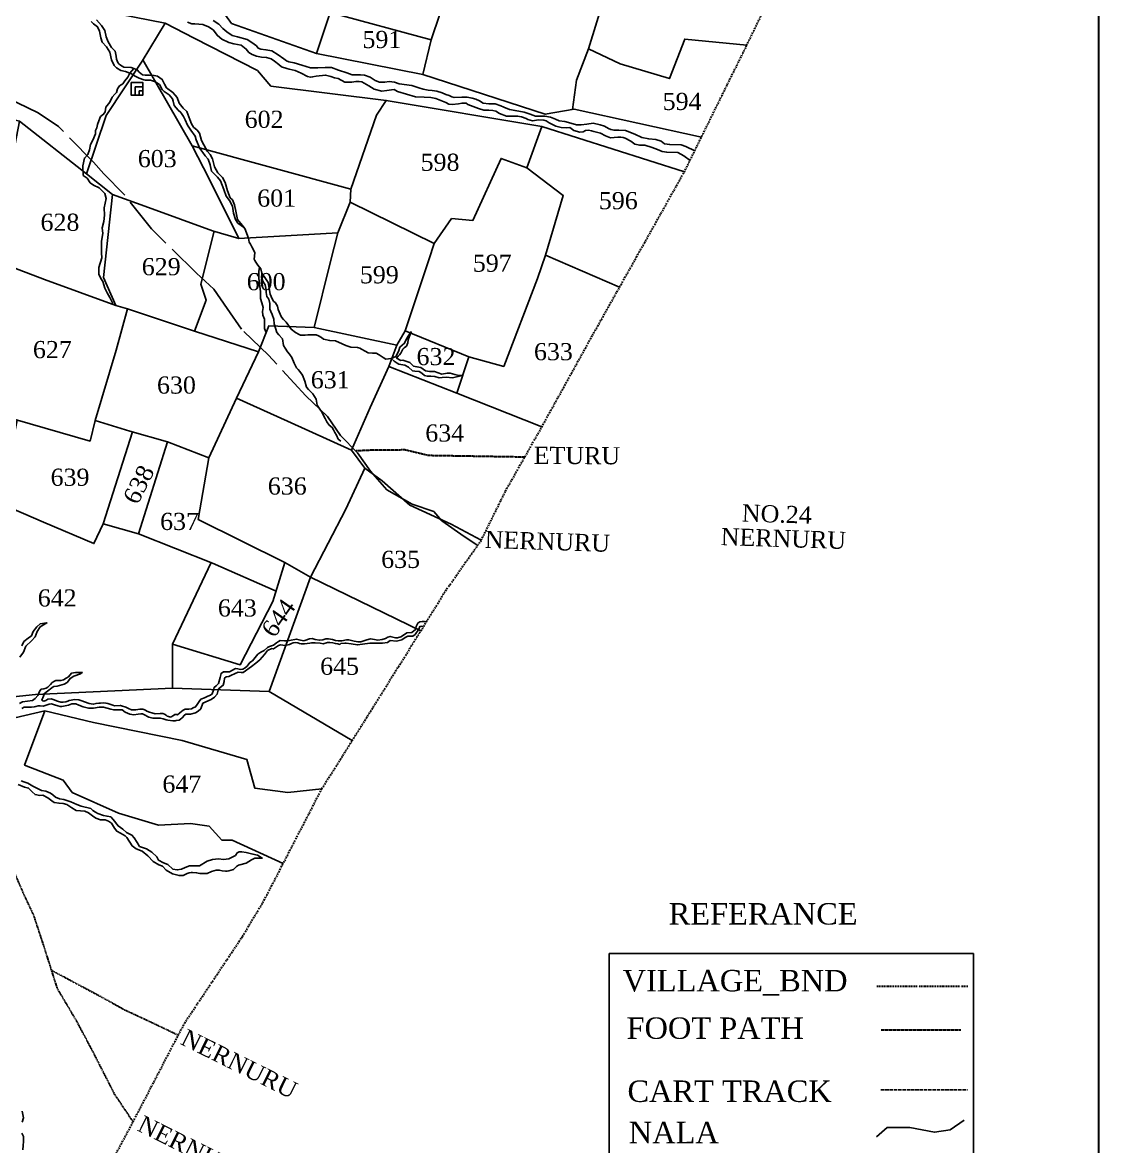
# Model space of a CAD drawing. Header units: millimetres. Extents: x 232 to 2351, y -1279 to 995.
# Drawn here: x 1974.3 to 2350.6, y -1080.2 to -686.8 of the extents above; entities that cross this region are included whole.
import ezdxf

# ---------------------------------------------------------------- set-up
doc = ezdxf.new("R2010")
doc.units = ezdxf.units.MM
doc.header["$MEASUREMENT"] = 0
for name, pattern in [('ACAD_ISO02W100', [15, 12, -3]), ('ACAD_ISO07W100', [3, 0, -3]), ('BORDER', [1.75, 0.5, -0.25, 0.5, -0.25, 0, -0.25])]:
    doc.linetypes.add(name, pattern=pattern)
for name, color, linetype in [('CARTTRACK', 30, 'ACAD_ISO02W100'), ('NALA', 4, 'Continuous'), ('SQUAREWELL', 5, 'Continuous'), ('SURVEY_BND', 7, 'Continuous'), ('SURVEY_NO', 7, 'Continuous')]:
    doc.layers.add(name, color=color, linetype=linetype)
doc.layers.add('FOOTPATH', color=150, linetype='ACAD_ISO07W100', lineweight=30)
doc.layers.add('VILL_BOUNDARY', color=6, linetype='BORDER', lineweight=30)
doc.styles.get("Standard").update_dxf_attribs({"font": 'TIMES.TTF'})

msp = doc.modelspace()

# ---------------------------------------------------------------- linework, layer by layer
at = {"lineweight": 30}
msp.add_lwpolyline([(232.14, 994.77), (2350.61, 994.77), (2350.61, -1278.55), (232.14, -1278.55)], close=True, dxfattribs=at)
msp.add_lwpolyline([(232.14, 994.77), (2350.61, 994.77), (2350.61, -1278.55), (232.14, -1278.55)], close=True, dxfattribs=at)
msp.add_lwpolyline([(2179.54, -1012.64), (2306.87, -1012.64), (2306.87, -1206.68), (2179.54, -1206.68)], close=True)
at = {"layer": 'CARTTRACK'}
msp.add_lwpolyline([(2133.5, -869.81), (2128.76, -866.69), (2120.97, -861.27), (2118.17, -857.93), (2110.61, -855.36), (2101.7, -850.38), (2096.05, -843.86), (2091.5, -837.45), (2085.58, -831.37), (2081.01, -824.69), (2073.39, -817.46), (2060.39, -803.22), (2050.89, -794.19), (2045.84, -786.96), (2041.18, -780.16), (2035.2, -774.52), (2019.39, -759.08), (2009.85, -747.03), (2002.81, -739.75), (1999.2, -735.69), (1986.86, -723.2), (1979.75, -718.44), (1960.67, -709.3)], dxfattribs=at)
at = {"layer": 'CARTTRACK', "ltscale": 0.1}
msp.add_lwpolyline([(2274.53, -1060.37), (2304.81, -1060.37)], dxfattribs=at)
at = {"layer": 'FOOTPATH', "ltscale": 0.001}
for points in [[(2149.96, -838.94), (2144.88, -838.87), (2130.37, -838.63), (2116.26, -838.4), (2108.07, -836.43), (2096.72, -836.51), (2090.84, -836.78)], [(2013.02, -1071.49), (2006.63, -1061.97), (1999.11, -1047.24), (1993.38, -1036.44), (1986.56, -1024.91), (1982.04, -1010.69), (1978.33, -999.37), (1974.92, -992.08), (1969.6, -979.76)], [(2028.77, -1041.25), (2018.8, -1036.49), (2009.77, -1032.28), (2003.75, -1028.87), (1998.13, -1025.86), (1984.55, -1018.6)]]:
    msp.add_lwpolyline(points, dxfattribs=at)
at = {"layer": 'FOOTPATH', "ltscale": 0.01}
msp.add_lwpolyline([(2274.6, -1039.38), (2302.44, -1039.38)], dxfattribs=at)
at = {"layer": 'NALA'}
for points in [[(2051.92, -758.75), (2049.64, -757.05), (2048.8, -755.74), (2048.06, -753.57), (2047.82, -751.13), (2046.67, -749.09), (2045.5, -747.61), (2044.69, -745.34), (2043.54, -742.26), (2042.49, -741), (2040.39, -738.83), (2040, -736.61), (2039.21, -734.73), (2038.23, -733.48), (2037.37, -732.36), (2036.37, -730.93), (2035.1, -727.86), (2034.7, -726.59), (2033.21, -724.49), (2032.04, -722.82), (2031.21, -720.86), (2030.63, -719.7), (2029.67, -718.29), (2028.72, -717.51), (2027.4, -715.91), (2027, -714.33), (2026.76, -713.52), (2025.63, -712.19), (2023.91, -711), (2023.17, -710.31), (2022.24, -708.56), (2020.85, -707.61), (2019.03, -707.06), (2018.01, -707.04), (2017.27, -707.04), (2016.79, -706.87), (2015.13, -706.36), (2013.72, -705.65), (2012.43, -704.86), (2010.35, -703.95), (2008.72, -703.63), (2007.17, -702.77), (2006.43, -701.94), (2005.47, -699.88), (2004.92, -697.19), (2003.68, -695.35), (2002.22, -693.76), (2001.77, -692.21), (2001.27, -689.89), (2000.57, -688.32), (1999.21, -687.29), (1998.3, -686.46)], [(2085.59, -833.34), (2084.77, -832.6), (2084.12, -831.23), (2083.6, -830.36), (2083.06, -829.43), (2082.65, -828.51), (2081.55, -827.71), (2080.78, -826.63), (2080.16, -825.41), (2079.35, -823.9), (2079.07, -823.28), (2078.35, -822.12), (2077.38, -820.77), (2076.99, -818.71), (2075.85, -816.81), (2074.34, -815.28), (2073.65, -814.41), (2073.04, -812.38), (2072.29, -810.23), (2071.33, -808.92), (2070.68, -808.27), (2070.13, -807.67), (2069.32, -806.01), (2068.47, -804.05), (2067.71, -802.85), (2067.01, -802.1), (2066.16, -800.84), (2065.55, -799.84), (2065.3, -797.58), (2063.95, -796.12), (2063.24, -795.27), (2062.3, -792.29), (2062.27, -790.71), (2061.68, -789.05), (2061.2, -787.98), (2060.83, -787.11), (2060.76, -786.2), (2060.76, -785.21), (2060.49, -783.65), (2059.79, -782.78), (2059.57, -781.34), (2059.57, -780.38), (2059.17, -778.61), (2058.52, -777.54), (2058.17, -776.64), (2057.95, -776.17), (2058.02, -774.51), (2057.65, -773.1), (2056.66, -771.72), (2055.93, -770.68), (2055.56, -770.16), (2055.32, -769.65), (2055.58, -767.48), (2055.14, -766.39), (2054.57, -765.34), (2054.08, -764.45), (2053.64, -763.74), (2053.35, -762.35), (2052.05, -758.92), (2050.72, -757.14), (2049.55, -755.79), (2048.92, -752.85), (2048.5, -750.7), (2047.71, -748.9), (2046.98, -748.2), (2045.99, -745.81), (2045.24, -742.89), (2044.21, -741.07), (2042.58, -739.44), (2041.5, -737.31), (2040.78, -734.59), (2039.94, -733.08), (2039, -731.96), (2037.76, -729.69), (2036.93, -728.16), (2036.22, -725.53), (2035.37, -724.48), (2034.09, -723.47), (2033.37, -722.3), (2032.84, -720.85), (2031.8, -717.96), (2030.46, -716.8), (2029.07, -715.06), (2028.42, -713.15), (2027.71, -712.3), (2026.92, -711.29), (2024.67, -709.71), (2024.04, -708.39), (2023.18, -706.75), (2021.53, -705.69), (2020.34, -705.36), (2018.76, -705.34), (2017.31, -705.34), (2016.32, -705.14), (2015.13, -704.2), (2014.41, -703.41), (2013.31, -702.95), (2012.28, -702.58), (2009.71, -702.44), (2008.61, -701.82), (2008.07, -701.32), (2007.71, -700.88), (2007.41, -700.22), (2007.19, -699.71), (2007.05, -698.59), (2006.7, -696.83), (2005.45, -695.6), (2004.33, -693.64), (2003.54, -691.86), (2003.07, -689.6), (2001.95, -687.96), (2000.15, -685.91)], [(2032.06, -686.73), (2033.57, -687.28), (2034.56, -687.36), (2037.35, -687.59), (2039.41, -688.38), (2040.95, -689.46), (2042.51, -691.41), (2044.07, -692.73), (2046.45, -693.82), (2048.23, -694.37), (2050.75, -694.77), (2052.57, -696.17), (2053.53, -697.35), (2054.68, -698.01), (2056.21, -698.61), (2057.91, -699), (2059.71, -699.13), (2061.31, -699.62), (2062.41, -700.41), (2064, -701.59), (2064.92, -702.4), (2066.74, -703), (2067.58, -703.19), (2069.72, -703.62), (2071.75, -704.57), (2073.97, -705.77), (2075.04, -706.04), (2075.77, -705.9), (2077.04, -705.64), (2080.3, -705.25), (2082.14, -705.79), (2083.42, -706.17), (2084.69, -706.48), (2087.04, -707.72), (2089.48, -707.7), (2090.95, -707.54), (2092.01, -707.54), (2092.95, -707.67), (2095.48, -709.06), (2097.35, -710.22), (2099.96, -710.88), (2101.74, -710.62), (2103.37, -710.42), (2104.27, -710.33), (2105.48, -711.05), (2111.74, -712.81), (2114.82, -712.97), (2117.17, -713.14), (2118.86, -713.49), (2120.07, -713.91), (2122.38, -714.9), (2123.37, -715.47), (2124.53, -715.58), (2126.75, -715.36), (2128.03, -715.07), (2129.48, -715.07), (2130.03, -715.54), (2133.78, -716.97), (2135.69, -717.57), (2137.41, -717.57), (2138.79, -717.63), (2139.83, -717.92), (2141.19, -718.75), (2143.58, -719.59), (2145.12, -719.61), (2146.38, -719.61), (2147.47, -719.61), (2148.79, -719.92), (2150.42, -720.44), (2151.08, -720.77), (2152.62, -721.26), (2154.79, -720.95), (2156.65, -720.99), (2157.42, -721.21), (2158.54, -721.96), (2160.87, -723.12), (2162.72, -723.65), (2164.68, -723.67), (2165.69, -723.58), (2167.08, -724.59), (2169.19, -725.22), (2170.38, -725.09), (2171.17, -724.65), (2172.23, -724.56), (2173.35, -724.72), (2174.07, -724.94), (2176.47, -725.6), (2178.25, -726.54), (2179.99, -727.26), (2181.24, -727.15), (2182.56, -726.96), (2183.59, -726.96), (2184.34, -727.04), (2185.09, -727.35), (2187.08, -728.37), (2188.44, -729.42), (2190.18, -729.82), (2191.93, -729.82), (2194.57, -730.65), (2196.35, -731.31), (2198, -731.99), (2199.63, -732.28), (2203.5, -732.36), (2205.62, -733.54), (2207.77, -735.09)], [(2209.4, -731.78), (2206.26, -730.24), (2204.67, -729.71), (2200.66, -729.58), (2198.81, -729.27), (2197.62, -728.35), (2195.77, -727.78), (2193.31, -727.6), (2190.93, -727.12), (2188.46, -725.88), (2185.24, -724.7), (2182.87, -724.57), (2181.22, -724.55), (2180.06, -724.31), (2179.22, -723.97), (2177.88, -723.15), (2176.35, -722.65), (2173.84, -722.08), (2171.68, -722.41), (2169.74, -722.7), (2168.02, -722.7), (2166.03, -722.05), (2163.99, -721.52), (2162, -721.31), (2160.68, -720.71), (2159.02, -720.03), (2156.93, -719.64), (2155.33, -719.66), (2153.76, -719.66), (2151.8, -718.94), (2149.74, -718.27), (2146.57, -717.69), (2144.63, -717.31), (2142.67, -716.45), (2141.64, -716.04), (2139.66, -715.34), (2137.43, -715.29), (2135.47, -715.07), (2134.1, -714.27), (2132.9, -713.73), (2131.56, -713.29), (2129.84, -713), (2127.96, -712.98), (2125.3, -713.11), (2124.43, -712.87), (2123.48, -712.44), (2122.4, -712), (2121.11, -711.5), (2119.23, -710.9), (2117.56, -710.63), (2116.24, -710.58), (2114.48, -710.18), (2112.91, -709.67), (2110.48, -708.86), (2105.99, -708.32), (2104.46, -707.78), (2102.57, -707.47), (2101.08, -707.71), (2099.19, -707.71), (2097.62, -707.12), (2095.9, -705.98), (2093.93, -705.27), (2092.55, -705.14), (2089.66, -705.14), (2087.77, -704.46), (2084.84, -703.5), (2082.44, -702.63), (2080.15, -702.56), (2077.6, -702.66), (2075.01, -702.72), (2072.04, -701.79), (2069.28, -700.93), (2067.5, -700.65), (2066.68, -700.22), (2065.68, -699.57), (2063.79, -698.18), (2061.56, -696.8), (2059.46, -696.39), (2057.66, -696.22), (2056.79, -695.81), (2056.12, -695.07), (2054.47, -693.91), (2052.84, -692.85), (2049.46, -691.9), (2047.62, -691.42), (2045.82, -690.11), (2044.4, -688.93), (2042.99, -687.4), (2041, -686.18)], [(2005.91, -785.15), (2004.9, -783.13), (2003.93, -781.4), (2003.09, -779.82), (2002.39, -777.43), (2001.74, -776.47), (2001.01, -774.97), (2001.01, -772.54), (2002.05, -769.21), (2001.97, -767.48), (2001.97, -765.74), (2001.97, -763.32), (2002.4, -760.68), (2002.24, -758.72), (2002.74, -756.45), (2003.05, -754.25), (2002.86, -751.75), (2003.55, -748.47), (2003.13, -746.66), (2002.17, -745.77), (2001.16, -744.69), (1999.12, -743.81), (1998.01, -742.92), (1996.89, -741.35), (1995.54, -740.35), (1995.42, -736.97), (1995.96, -734.27), (1997.16, -733.04), (1997.74, -731.42), (1998.12, -729.54), (1998.89, -728), (1999.82, -725.86), (1999.82, -724.59), (2000.32, -723.67), (2000.59, -722.59), (2000.98, -721.25), (2001.59, -719.78), (2002.67, -718.98), (2003.21, -718.09), (2003.44, -716.47), (2004.87, -714.78), (2005.67, -712.96), (2006.6, -711.96), (2007.22, -711.34), (2007.6, -710.07), (2008.29, -709.03), (2009.45, -708.3), (2010.11, -707.22), (2011.18, -705.99), (2011.86, -704.59), (2013.31, -702.95)], [(2059.38, -795.05), (2059.01, -793.92), (2059.01, -791.95), (2058.98, -790.69), (2058.4, -789.21), (2058.24, -787.92), (2058.43, -786.55), (2058.03, -784.89), (2057.6, -783.38), (2057.51, -781.01), (2056.98, -776.42), (2056.98, -773.93), (2057.2, -772.47)], [(2103.3, -804.45), (2101.39, -804.6), (2100.45, -804.09), (2099.08, -803.16), (2098.06, -802.61), (2096.77, -802.53), (2095.2, -802.41), (2094.1, -801.86), (2092.89, -801.2), (2092.3, -800.85), (2091.52, -800.53), (2089.15, -800.49), (2087.43, -799.82), (2086.17, -799.24), (2083.79, -798.26), (2081.79, -798.14), (2079.59, -797.63), (2078.89, -797.08), (2077.83, -796.5), (2076.97, -796.19), (2075.95, -796.15), (2075.05, -796.11), (2074.15, -796.11), (2073.17, -796.22), (2072.35, -796.22), (2071.53, -796.22), (2071.06, -795.99), (2071.06, -795.99), (2069.84, -795.29), (2068.28, -794.11), (2066.57, -791.66), (2065.63, -790.76), (2064.88, -789.94), (2064.41, -788.96), (2063.75, -787.28), (2063.51, -786.15), (2062.77, -784.97), (2062.1, -784.31), (2061.59, -783.49), (2060.97, -781.92), (2060.26, -777.88), (2059.28, -776.47), (2058.02, -774.51)], [(2103.3, -804.45), (2104.85, -803.72), (2105.34, -802.9), (2105.94, -801.62), (2106.3, -800.47), (2107.96, -799.11), (2108.56, -797.5), (2109.38, -796.3), (2110.2, -795.07), (2109.16, -797.91), (2109.11, -798.97), (2108.56, -800.06), (2107.8, -800.66), (2107.36, -801.18), (2107.01, -801.89), (2106.68, -802.51), (2106.11, -803.09), (2105.64, -803.58), (2105.15, -804.26), (2106.66, -805.08), (2107.36, -805.06), (2108.37, -805.38), (2109.74, -805.85), (2111.02, -807.1), (2112.25, -807.29), (2113.61, -807.54), (2115.31, -808.79), (2116.67, -808.95), (2118.44, -809.03), (2119.67, -809.39), (2121.02, -809.86), (2122.85, -809.56), (2123.88, -809.53), (2125.57, -810.02), (2126.94, -810.4), (2128.06, -810.35), (2124.7, -811.14), (2122.54, -810.92), (2121.13, -811.06), (2120.06, -811.17), (2118.56, -810.7), (2117.14, -810.59), (2115.86, -810.59), (2114.88, -810.38), (2114.03, -809.5), (2113.02, -809.01), (2111.58, -808.82), (2110.7, -808.69), (2109.26, -807.46), (2108.04, -806.72), (2105.97, -806.39), (2105.39, -806.01), (2104.33, -805.33), (2103.3, -804.45)], [(1973.32, -925.18), (1974.37, -924.58), (1977.77, -924.05), (1978.72, -923.36), (1979.7, -922.38), (1980.33, -920.7), (1980.84, -920.18), (1981.8, -919.99), (1982.62, -919.8), (1983.16, -919.4), (1984.17, -918.5), (1984.73, -917.83), (1985.47, -917.31), (1985.93, -917.12), (1986.89, -917.14), (1987.73, -917.14), (1988.65, -916.87), (1989.64, -916.22), (1990.43, -915.78), (1991.42, -914.58), (1992.89, -914.33), (1994.42, -914.33), (1995.24, -914.29), (1994.63, -914.81), (1992.28, -915.56), (1990.98, -916.38), (1990.44, -917.2), (1989.92, -917.74), (1988.87, -918.37), (1986.48, -919.04), (1985.31, -919.16), (1985.01, -919.35), (1982.59, -921.23), (1982.02, -921.64), (1981.39, -923.21), (1981.22, -923.63), (1981.12, -923.98), (1981.41, -924.25), (1981.82, -924.33), (1982.51, -924.05), (1983.16, -923.63), (1984.39, -923.47), (1985.02, -923.69), (1986.59, -924.32), (1987.71, -924.63), (1988.58, -924.63), (1989.48, -924.52), (1990.22, -924.28), (1990.63, -924.1), (1992.65, -923.79), (1993.97, -923.81), (1995.12, -924.23), (1996.01, -924.56), (1997.69, -925.2), (1999.08, -925.38), (2000.06, -925.12), (2000.97, -925.04), (2001.58, -925), (2002.5, -924.92), (2003.48, -925), (2004.16, -925.15), (2004.88, -925.35), (2005.87, -925.75), (2006.49, -925.93), (2008.52, -925.86), (2008.64, -925.88), (2008.94, -925.91), (2010.46, -926.46), (2011.35, -926.94), (2012.46, -927.36), (2013.42, -927.36), (2013.99, -927.33), (2015.34, -927.17), (2016.05, -927.17), (2016.38, -927.17), (2017.3, -927.44), (2017.8, -927.82), (2018.74, -928.15), (2019.51, -928.44), (2020.68, -928.81), (2022.44, -928.6), (2023.44, -928.63), (2024.03, -928.91), (2024.59, -929.2), (2024.96, -929.52), (2026.17, -929.87), (2026.27, -929.77), (2027.1, -929.31), (2027.58, -929), (2028.17, -928.97), (2028.56, -929.13), (2029.3, -928.43), (2030.5, -927.52), (2031.23, -927.15), (2032.51, -927.07), (2033.42, -926.95), (2034.03, -926.69), (2034.88, -926.3), (2035.41, -925.49), (2036.11, -924.47), (2036.73, -923.61), (2038.02, -923.19), (2039.17, -922.63), (2040.03, -922.22), (2040.66, -921.76), (2041.16, -920.46), (2041.35, -919.53), (2042, -918.91), (2042.84, -918.14), (2043.43, -916.01), (2043.76, -914.62), (2044.67, -914.09), (2045.72, -914.07), (2046.73, -914.01), (2048.8, -912.87), (2049.62, -912.96), (2050.58, -913.2), (2051.39, -913.1), (2052.14, -912.71), (2052.88, -912.1), (2053.78, -910.8), (2054.73, -910.21), (2056.67, -907.85), (2057.7, -907.22), (2058.88, -906.58), (2060, -905.53), (2060.75, -905.19), (2062.14, -904.69), (2063.16, -903.93), (2063.83, -903.47), (2064.42, -903.07), (2065.97, -903.23), (2066.68, -903.23), (2067.75, -903.07), (2070.14, -902.61), (2071.07, -902.87), (2072.55, -903.21), (2073.06, -903.12), (2074.67, -902.49), (2075.65, -902.4), (2076.69, -902.74), (2078.16, -903), (2079.38, -902.9), (2080.37, -902.55), (2081.29, -902.46), (2082.74, -902.72), (2083.79, -903.06), (2084.72, -903.19), (2085.37, -903.2), (2086.01, -903.21), (2087.6, -902.88), (2088.46, -902.87), (2090.26, -903.33), (2091.68, -903.58), (2092.64, -903.61), (2094.76, -902.92), (2095.97, -902.49), (2097.41, -902.69), (2098.64, -903), (2100.13, -902.78), (2101.26, -902.4), (2102.1, -901.94), (2102.92, -901.68), (2104.74, -902.11), (2105.52, -902.13), (2106.6, -901.83), (2107.96, -901.01), (2108.71, -900.47), (2110.5, -900.32), (2111.74, -899.25), (2112.03, -898.16), (2112.58, -897.02), (2113.28, -896.51), (2114.08, -896.41), (2114.88, -896.41), (2115.6, -896.57)], [(1974.12, -904.99), (1974.82, -903.45), (1976.33, -902.23), (1977.46, -901.48), (1978.07, -899.98), (1979.33, -898.29), (1980.54, -897.32), (1982.85, -896.97), (1980.54, -898.37), (1979.43, -899.94), (1978.74, -901.87), (1977.46, -903.27), (1975.45, -905.04), (1974.69, -907.2), (1973.43, -908.91)], [(1974.06, -926.92), (1974.87, -926.4), (1975.26, -926.38), (1975.83, -926.38), (1976.76, -926.38), (1977.5, -926.38), (1978.46, -926.31), (1979.01, -926.16), (1979.77, -925.99), (1980.14, -925.97), (1980.55, -926.01), (1981.58, -926.03), (1983.66, -925.4), (1984.51, -925.23), (1985.55, -925.6), (1986.64, -926.01), (1987.49, -926.14), (1988.06, -926.14), (1990.43, -925.75), (1991.6, -925.31), (1993.02, -925.31), (1994.06, -925.7), (1995.59, -926.31), (1997.37, -926.75), (1999.13, -926.81), (2001.17, -926.44), (2002.61, -926.38), (2005.18, -927.1), (2006.23, -927.38), (2008.01, -927.34), (2009.19, -927.4), (2010.19, -928.14), (2011.89, -928.86), (2013.26, -929.05), (2014.72, -928.86), (2015.72, -928.77), (2016.26, -928.77), (2016.72, -928.97), (2018.49, -929.88), (2019.95, -930.27), (2021.13, -930.27), (2022.52, -930.27), (2023.57, -930.56), (2024.59, -930.88), (2025.2, -931.03), (2026.85, -931.16), (2027.68, -931.19), (2028.1, -931.12), (2029.12, -930.95), (2029.62, -930.66), (2030.14, -930.1), (2030.95, -929.19), (2031.49, -928.82), (2033.02, -928.82), (2034.87, -928.45), (2035.79, -927.82), (2036.66, -926.97), (2037.44, -925.08), (2040.26, -923.76), (2041.52, -922.98), (2042.35, -921.91), (2042.87, -920.06), (2044.51, -918.74), (2044.86, -917.42), (2045.01, -916.24), (2045.55, -915.81), (2046.47, -915.68), (2047.21, -915.31), (2048.75, -914.61), (2049.8, -914.22), (2050.82, -914.33), (2051.54, -914.24), (2054.44, -912.14), (2055.88, -910.99), (2057.36, -909.86), (2058.91, -907.95), (2060.04, -906.64), (2061.48, -905.88), (2062.09, -906.03), (2063.84, -904.8), (2064.49, -904.59), (2065.34, -904.72), (2066.23, -904.8), (2067.69, -904.54), (2068.43, -904.13), (2068.93, -903.87), (2069.8, -903.78), (2070.57, -903.89), (2071.24, -904.11), (2071.79, -904.24), (2072.94, -904.24), (2074.77, -903.98), (2075.36, -903.91), (2076.01, -903.91), (2076.62, -903.91), (2078.4, -903.98), (2079.45, -904.22), (2081.02, -903.83), (2081.71, -903.74), (2082.87, -903.96), (2083.78, -904.17), (2084.54, -904.3), (2085.35, -904.46), (2085.7, -904.2), (2087, -904.04), (2087.46, -904.02), (2089.24, -904.28), (2091.42, -904.67), (2093.27, -904.33), (2095.81, -904.04), (2097.82, -904.04), (2100.26, -904.04), (2101.98, -903.78), (2102.91, -903.09), (2105.08, -903.32), (2107, -902.86), (2108.15, -902.03), (2109.13, -901.62), (2110.81, -901.55), (2111.65, -900.95), (2112.87, -899.12), (2113.29, -898.18), (2113.96, -898.14), (2114.59, -898.22)], [(1972.86, -953.53), (1974.98, -954.42), (1976.44, -954.72), (1977.76, -956.05), (1978.73, -957.02), (1980.41, -957.28), (1981.41, -957.2), (1983.15, -958.12), (1984.57, -959.2), (1985.42, -959.73), (1987.14, -960.07), (1988.57, -960.1), (1989.79, -960.49), (1991.6, -961.6), (1993.12, -962.6), (1996.1, -962.76), (1997.42, -963.41), (1998.84, -964.41), (1999.93, -965.22), (2001.58, -965.82), (2003.24, -965.87), (2004.41, -966.32), (2005.41, -967.04), (2006.44, -968.77), (2007.29, -969.84), (2008.55, -970.51), (2010.27, -971.42), (2010.79, -971.99), (2012.63, -974.98), (2014.02, -975.94), (2016.22, -976.81), (2018.2, -978.42), (2020.05, -980.48), (2022.03, -981.57), (2023.23, -982.09), (2024.53, -983.44), (2026.8, -984.72), (2029.1, -985.38), (2030.56, -985.29), (2031.89, -984.68), (2032.63, -984.37), (2033.35, -984.31), (2033.81, -984.31), (2035.18, -984.35), (2036.33, -984.59), (2037.22, -984.61), (2037.9, -984.61), (2038.92, -984.59), (2040.43, -983.9), (2042.09, -983.44), (2043.11, -983.44), (2044.16, -983.64), (2045.33, -983.77), (2045.92, -983.77), (2046.53, -983.7), (2047.29, -983.48), (2048.16, -983.2), (2048.84, -982.57), (2049.21, -982.22), (2049.88, -981.74), (2050.38, -981.59), (2052.57, -981.06), (2053.46, -980.41), (2054.4, -979.84), (2055.55, -979.25), (2057.51, -979.21), (2058.14, -979.23), (2056.51, -978.25), (2054.9, -977.82), (2052.54, -977.28), (2051, -977.1), (2050.06, -977.1), (2049.41, -977.43), (2048.78, -978.32), (2046.45, -979.47), (2044.58, -979.71), (2042.86, -979.49), (2040.77, -979.67), (2038.89, -980.32), (2036.18, -981.91), (2032.74, -981.95), (2031.26, -982.48), (2029.91, -983.06), (2028.43, -983.35), (2026.9, -983.15), (2025.1, -981.52), (2023.62, -980.87), (2021.94, -979.95), (2021.31, -978.8), (2019.53, -977.17), (2017.64, -976.04), (2015.29, -975.15), (2014.44, -973.76), (2013.37, -972.11), (2012.61, -971.19), (2010.74, -970.26), (2009.43, -969.13), (2007.73, -968), (2005.99, -965.77), (2005.16, -964.74), (2003.9, -964.59), (2002.66, -964.35), (2000.72, -963.63), (1999.83, -963.2), (1998.89, -962.59), (1998.22, -961.92), (1994.87, -961.01), (1993.3, -960.49), (1991.23, -959.54), (1988.8, -958.69), (1987.21, -958.47), (1985.87, -957.96), (1984.93, -957.09), (1984.15, -956.53), (1982.49, -955.76), (1980.97, -955.61), (1977.94, -954.11), (1976.14, -953.02), (1974.76, -952.57), (1973.89, -952.24)], [(1974.24, -1071.69), (1974.71, -1070.14), (1974.16, -1067.83)], [(2272.98, -1076.8), (2276.71, -1073.48), (2284.59, -1073.48), (2284.59, -1073.48), (2293.31, -1075.14), (2293.31, -1075.14), (2298.7, -1074.31), (2303.68, -1070.99)], [(1974.39, -1081.34), (1974.59, -1079.78), (1974.63, -1078.44), (1974.63, -1076.64), (1974.04, -1075.46)]]:
    msp.add_lwpolyline(points, dxfattribs=at)
at = {"layer": 'SQUAREWELL'}
for points in [[(2012.29, -707.87), (2016.45, -707.87), (2016.45, -712.27), (2012.29, -712.27)], [(2013.68, -709.34), (2016.45, -709.34), (2016.45, -712.27), (2013.68, -712.27)], [(2015.11, -710.73), (2016.45, -710.73), (2016.45, -712.27), (2015.11, -712.27)]]:
    msp.add_lwpolyline(points, close=True, dxfattribs=at)
at = {"layer": 'SURVEY_BND'}
for points in [[(1998.16, -667.15), (2019.51, -676.72), (2023.58, -674.17), (2042.64, -680.58), (2047.47, -687.24), (2077.1, -697.66), (2081.93, -683.36), (2083.83, -669.08), (2046.29, -649.11), (2035.35, -644.19)], [(2046.29, -649.11), (2049.54, -644.62), (2098.66, -648.46), (2130.41, -653.23), (2120.21, -683.93), (2117.22, -692.9), (2081.93, -683.36)], [(2172.2, -696.11), (2181.04, -667.58), (2215.92, -676.51), (2234.17, -681.35)], [(1911.25, -693.07), (1934.51, -711.99), (1973.26, -721.35), (1996.76, -739.81), (2003.53, -719.42), (2016.13, -700.37), (2024.2, -687.11), (2002.78, -682.9), (1985.89, -679.67)], [(2016.41, -699.92), (2033.66, -730), (2089.15, -745.18), (2098.15, -719.27), (2101.51, -714.11), (2061.2, -709.13), (2056.5, -703.63), (2034.33, -692.33), (2024.2, -687.11)], [(2077.1, -697.66), (2114.38, -705.09), (2117.22, -692.9)], [(2166.66, -717.28), (2168.07, -707.08), (2172.2, -696.11), (2183.32, -701.31), (2200.56, -706.45), (2205.9, -692.68), (2227.58, -694.84)], [(2114.38, -705.09), (2157.16, -718.96), (2167.24, -717.17), (2211.76, -726.99)], [(2101.51, -714.11), (2155.98, -723.22), (2205.77, -739.16)], [(2005.78, -747.01), (2002.68, -776.1), (2006.98, -785.83), (1982.07, -776.77), (1964.19, -770), (1967.01, -754.6), (1969.56, -740.85), (1973.26, -721.35)], [(2183.15, -779.42), (2157.23, -768.26), (2163.41, -747.36), (2150.72, -737.7), (2155.98, -723.22)], [(2088.89, -749.77), (2084.59, -760.5), (2049.98, -762.41), (2039.64, -741.58), (2033.66, -730)], [(2150.72, -737.7), (2141.71, -734.39), (2131.84, -756.08), (2124.38, -755.48), (2118.26, -764.22), (2088.89, -749.77), (2089.15, -745.18)], [(2049.98, -762.41), (2040.78, -759.76), (2018.33, -751.57), (2005.78, -747.01), (1996.76, -739.81)], [(2011.06, -787.09), (2034.53, -794.82), (2038.56, -784.05), (2036.72, -778.45), (2041.3, -759.9)], [(2034.53, -794.82), (2056.91, -802.1), (2060.41, -793), (2076.33, -793.6), (2082.08, -770.46), (2084.59, -760.5)], [(2076.33, -793.6), (2105.27, -799.7), (2108.12, -794.71), (2116.47, -769.85), (2118.26, -764.22)], [(2108.12, -794.71), (2130.39, -803.86), (2142.64, -807.2), (2154.46, -776.41), (2157.23, -768.26)], [(1956.3, -818.87), (1971.74, -825.75), (1997.95, -833.3), (1999.79, -826.16), (2007.09, -801.45), (2011.06, -787.09), (2006.98, -785.83)], [(2089.43, -836.5), (2066.97, -826.35), (2049.2, -818.33), (2056.91, -802.1)], [(2105.27, -799.7), (2102.46, -807.25), (2126.19, -816.58), (2130.39, -803.86)], [(2134.78, -868), (2124.19, -862.4), (2109.82, -855.8), (2100.1, -847.23), (2094, -842.78), (2089.43, -836.5), (2095.85, -821.59), (2102.46, -807.25)], [(2126.19, -816.58), (2155.92, -828.39)], [(2049.2, -818.33), (2039.53, -839.19), (2035.79, -860.79), (2066.09, -875.85), (2075.08, -880.95), (2087.4, -857.13), (2094, -842.78)], [(2002.51, -862.31), (1999.28, -869.16), (1981.64, -861.7), (1966.85, -855.32), (1970.07, -837.63), (1972.44, -825.95)], [(2025.06, -833.53), (2011.85, -829.8), (1999.79, -826.16)], [(2012.77, -830.06), (2002.51, -862.31), (2014.89, -865.79)], [(2063, -885.78), (2040.76, -876.02), (2014.89, -865.79), (2025.06, -833.53), (2039.53, -839.19)], [(2060.54, -920.99), (2026.8, -919.79), (2026.8, -904.35), (2050.47, -911.6), (2061.85, -889.49), (2066.09, -875.85)], [(2026.8, -904.35), (2040.35, -875.86)], [(2075.08, -880.95), (2060.54, -920.99), (2089.66, -938.12)], [(2075.08, -880.95), (2113.67, -899.71)], [(2079.02, -954.99), (2067.13, -956.34), (2055.61, -954.8), (2052.77, -944.69), (2030.11, -938.13), (1999.21, -931.78), (1982.14, -927.73), (1948.99, -935.43), (1921.55, -944.85), (1891.49, -933.58), (1881.37, -934.06), (1845.94, -932.74), (1833.89, -920.5), (1818.36, -908.01)], [(1936.15, -929.04), (1971.1, -922.85), (1978.83, -921.97), (2026.8, -919.79)], [(1982.14, -927.73), (1975.04, -946.67), (1988.57, -951.97), (1991.74, -956.24), (2007.9, -963.46), (2021.91, -967.73), (2033.06, -967.09), (2039.55, -968.12), (2043.98, -972.94), (2047.7, -972.94), (2065.5, -981.13)]]:
    msp.add_lwpolyline(points, dxfattribs=at)
at = {"layer": 'VILL_BOUNDARY'}
for points in [[(1989.71, -1115.18), (2013.02, -1071.49), (2031.01, -1036.96), (2051.28, -1006.59), (2058.88, -993.94), (2079.02, -954.99), (2089.66, -938.12), (2113.67, -899.71), (2122.28, -885.71), (2134.78, -868), (2143.25, -850.82), (2155.92, -828.39), (2173.65, -796.34), (2205.77, -739.16), (2227.58, -694.84), (2234.17, -681.35)], [(1989.71, -1115.18), (2013.02, -1071.49), (2031.01, -1036.96), (2051.28, -1006.59), (2058.88, -993.94), (2079.02, -954.99), (2089.66, -938.12), (2113.67, -899.71), (2122.28, -885.71), (2134.78, -868), (2143.25, -850.82), (2155.92, -828.39), (2173.65, -796.34), (2205.77, -739.16), (2227.58, -694.84), (2234.17, -681.35)], [(2273.04, -1024), (2304.95, -1024)]]:
    msp.add_lwpolyline(points, dxfattribs=at)

# ---------------------------------------------------------------- texts
msp.add_text('REFERANCE', height=7.5).set_placement((2200.28, -1002.48))
at = {"layer": 'CARTTRACK'}
msp.add_text('CART TRACK', height=7.5, dxfattribs=at).set_placement((2185.88, -1064.55))
at = {"layer": 'FOOTPATH'}
msp.add_text('FOOT PATH', height=7.5, dxfattribs=at).set_placement((2185.56, -1042.48))
at = {"layer": 'NALA'}
msp.add_text('NALA', height=7.5, dxfattribs=at).set_placement((2186.36, -1079))
at = {"layer": 'SURVEY_NO'}
for s, p in [('591', (2093.21, -695.79)), ('594', (2198.2, -717.47)), ('602', (2052.02, -723.72)), ('603', (2014.65, -737.47)), ('598', (2113.55, -738.76)), ('601', (2056.41, -751.29)), ('596', (2175.88, -752.18)), ('628', (1980.63, -759.75)), ('629', (2016.03, -775.29)), ('597', (2131.8, -774.06)), ('600', (2052.74, -780.53)), ('599', (2092.31, -778.12)), ('627', (1977.97, -804.3)), ('632', (2112.13, -806.74)), ('633', (2153.19, -805.02)), ('631', (2075.14, -814.85)), ('630', (2021.36, -816.71)), ('634', (2115.19, -833.49)), ('639', (1984.15, -848.96)), ('636', (2060.11, -852.04)), ('637', (2022.44, -864.43)), ('635', (2099.76, -877.71)), ('642', (1979.65, -891.2)), ('643', (2042.65, -894.7)), ('645', (2078.41, -915.1)), ('647', (2023.24, -956.34))]:
    msp.add_text(s, height=6, dxfattribs=at).set_placement(p)
for s, rotation, p in [('ETURU', 359.6704, (2153.08, -841.29)), ('638', 63.4092, (2014.57, -855.92)), ('NO.24', 358.1542, (2225.83, -861.44)), ('NERNURU', 358.1542, (2135.9, -870.7)), ('NERNURU', 358.1542, (2218.44, -869.7)), ('644', 54.9777, (2062.35, -902.5)), ('NERNURU', 333.5683, (2029.19, -1044.18)), ('NERNURU', 333.5683, (2014.05, -1074.42))]:
    msp.add_text(s, height=6, rotation=rotation, dxfattribs=at).set_placement(p)
at = {"layer": 'VILL_BOUNDARY'}
msp.add_text('VILLAGE_BND', height=7.5, dxfattribs=at).set_placement((2184.2, -1025.87))

doc.saveas('drawing.dxf')
